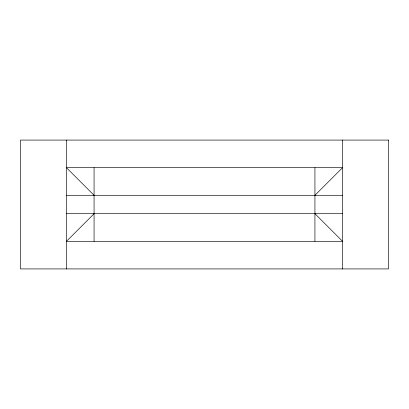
<?xml version="1.0" encoding="UTF-8"?>
<svg xmlns="http://www.w3.org/2000/svg" width="409" height="409" viewBox="0 0 409 409"><rect width="100%" height="100%" fill="white"/><g stroke="black" fill="none" stroke-linecap="round" stroke-linejoin="round"><path stroke-width="0.61" d="M94.07 213.702L66.462 241.31L342.537 241.31L314.93 213.702M314.93 195.297L342.537 167.69L66.462 167.69L94.07 195.297M66.462 195.297L342.537 195.297M66.462 213.702L342.537 213.702M342.537 140.082L342.537 268.918M314.93 167.69L314.93 241.31M94.07 167.69L94.07 241.31M66.462 140.082L66.462 268.918M388.55 140.082L20.45 140.082L20.45 268.918L388.55 268.918L388.55 140.082"/></g></svg>
